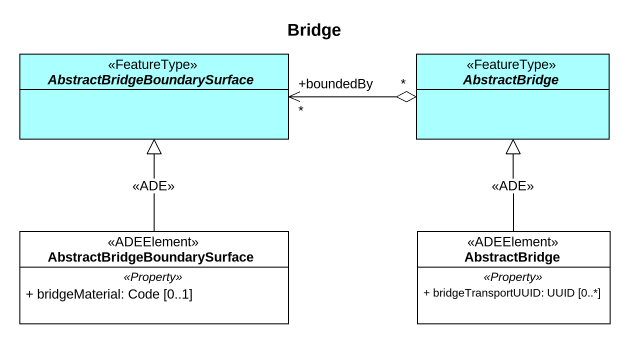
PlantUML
@startuml
title Bridge
hide circle
hide empty members
skinparam classAttributeIconSize 0
abstract class "AbstractBridgeBoundarySurface" as AbstractBridgeBoundarySurfac <<FeatureType>> #AAFFFF
abstract class AbstractBridge <<FeatureType>> #AAFFFF
class "AbstractBridgeBoundarySurface" as AbstractBridgeBoundarySurfac_2 <<ADEElement>> {
  .. <<Property>> ..
  + bridgeMaterial: Code [0..1]
}
class "AbstractBridge" as AbstractBridge_2 <<ADEElement>> {
  .. <<Property>> ..
  + bridgeTransportUUID: UUID [0..*]
}
AbstractBridgeBoundarySurfac "+boundedBy\n*" <-right-o "*" AbstractBridge
AbstractBridgeBoundarySurfac_2 -up-|> AbstractBridgeBoundarySurfac : <<ADE>>
AbstractBridge_2 -up-|> AbstractBridge : <<ADE>>
@enduml
